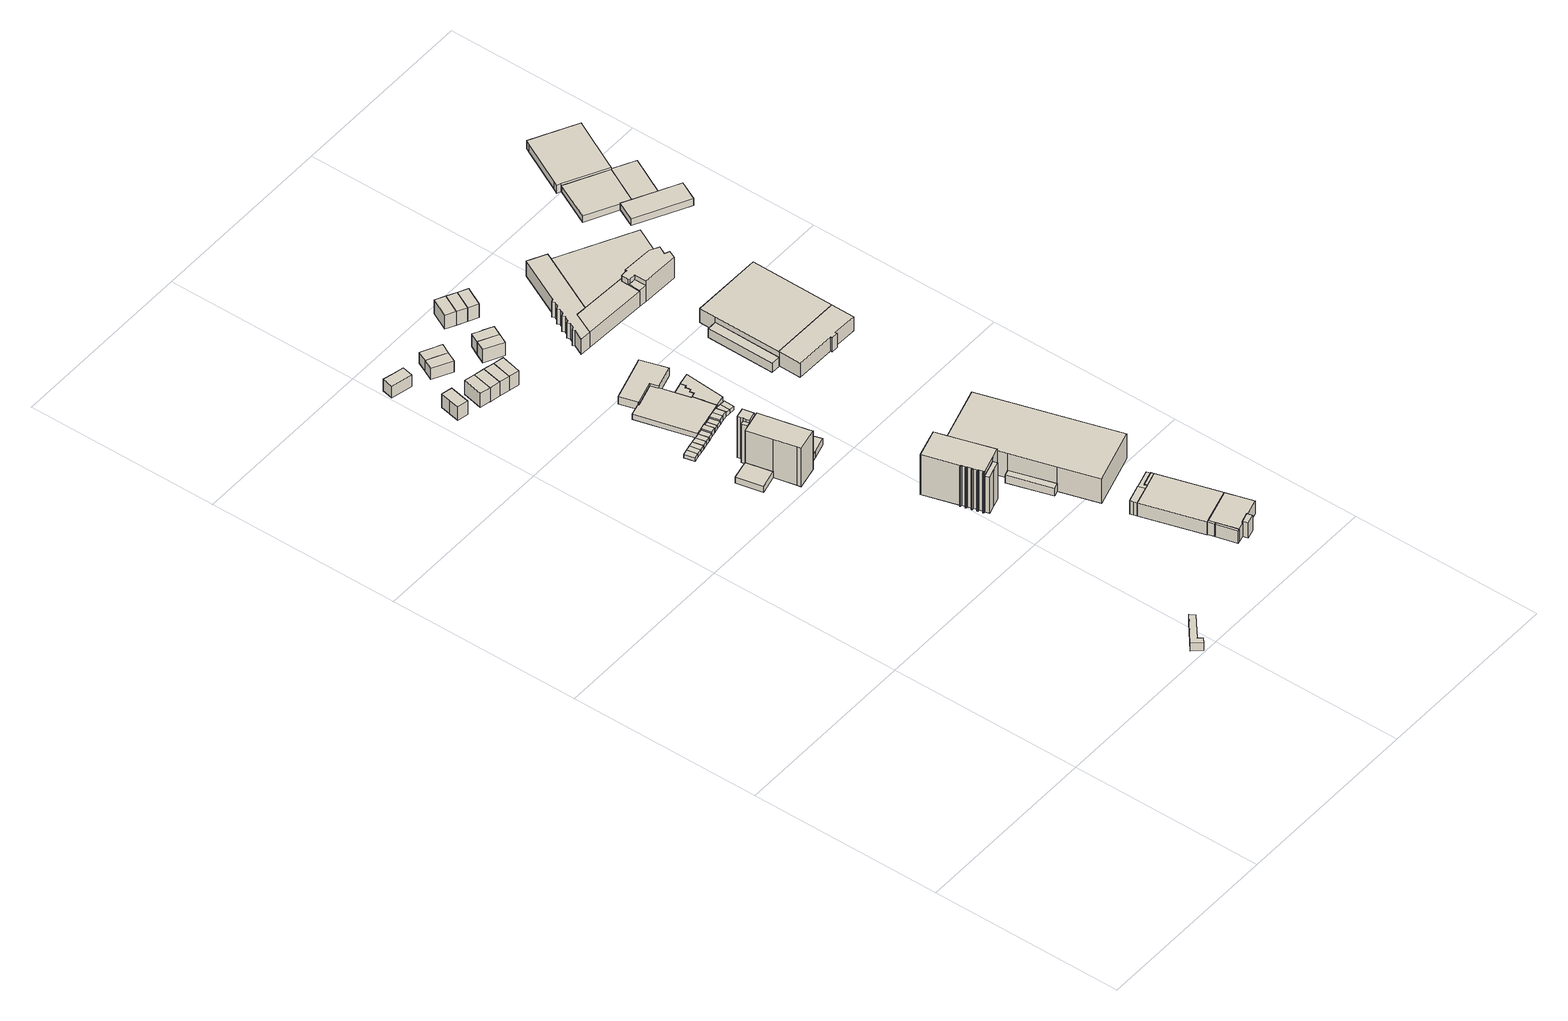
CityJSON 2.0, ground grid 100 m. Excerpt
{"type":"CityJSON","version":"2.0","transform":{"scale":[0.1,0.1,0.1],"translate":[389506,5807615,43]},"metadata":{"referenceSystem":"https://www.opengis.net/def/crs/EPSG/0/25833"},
"CityObjects":{
"building1":{"type":"Building","attributes":{"Gemeindeschluessel":"11000007","BezugspunktDach":"2200","function":"51009_1610","measuredHeight":4.6,"storeysAboveGround":0},"address":[{"country":"Germany","locality":"Berlin"}],"geometry":[{"type":"Solid","lod":"1","boundaries":[[[[0,1,2,3,4,5,6]],[[7,8,9,10,11,12,13]],[[7,13,6,5]],[[8,7,5,4]],[[9,8,4,3]],[[10,9,3,2]],[[11,10,2,1]],[[12,11,1,0]],[[13,12,0,6]]]]}]},
"building2":{"type":"Building","attributes":{"Gemeindeschluessel":"11000007","BezugspunktDach":"2200","function":"31001_1010","measuredHeight":9.67,"storeysAboveGround":2},"address":[{"country":"Germany","locality":"Berlin","thoroughfareNumber":"76C","thoroughfareName":"Buckower Chaussee"}],"geometry":[{"type":"Solid","lod":"1","boundaries":[[[[14,15,16,17,18,19]],[[20,21,22,23,24,25]],[[20,25,19,18]],[[21,20,18,17]],[[22,21,17,16]],[[23,22,16,15]],[[24,23,15,14]],[[25,24,14,19]]]]}]},
"building3":{"type":"Building","attributes":{"Gemeindeschluessel":"11000007","BezugspunktDach":"2200","function":"31001_1010","measuredHeight":9.89,"storeysAboveGround":1},"address":[{"country":"Germany","locality":"Berlin","thoroughfareNumber":"77A","thoroughfareName":"Buckower Chaussee"}],"geometry":[{"type":"Solid","lod":"1","boundaries":[[[[26,27,28,29,30]],[[31,32,33,34,35]],[[31,35,30,29]],[[32,31,29,28]],[[33,32,28,27]],[[34,33,27,26]],[[35,34,26,30]]]]}]},
"building4":{"type":"Building","attributes":{"Gemeindeschluessel":"11000007","BezugspunktDach":"2200","function":"31001_2463","measuredHeight":2.27,"storeysAboveGround":1},"address":[{"country":"Germany","locality":"Berlin","thoroughfareNumber":"3 (1)","thoroughfareName":"Motzener Straße"}],"geometry":[{"type":"Solid","lod":"1","boundaries":[[[[36,37,38,39]],[[40,41,42,43]],[[40,43,39,38]],[[41,40,38,37]],[[42,41,37,36]],[[43,42,36,39]]]]}]},
"building5":{"type":"Building","attributes":{"Gemeindeschluessel":"11000007","BezugspunktDach":"2200","function":"31001_1010","measuredHeight":9.37,"storeysAboveGround":2},"address":[{"country":"Germany","locality":"Berlin","thoroughfareNumber":"12E","thoroughfareName":"Zehrensdorfer Straße"}],"geometry":[{"type":"Solid","lod":"1","boundaries":[[[[44,45,46,47,48]],[[49,50,51,52,53]],[[49,53,48,47]],[[50,49,47,46]],[[51,50,46,45]],[[52,51,45,44]],[[53,52,44,48]]]]}]},
"building6":{"type":"Building","attributes":{"Gemeindeschluessel":"11000007","BezugspunktDach":"2200","function":"31001_2463","measuredHeight":2.27,"storeysAboveGround":1},"address":[{"country":"Germany","locality":"Berlin","thoroughfareNumber":"3 (2)","thoroughfareName":"Motzener Straße"}],"geometry":[{"type":"Solid","lod":"1","boundaries":[[[[37,54,55,38]],[[56,57,41,40]],[[56,40,38,55]],[[57,56,55,54]],[[41,57,54,37]],[[40,41,37,38]]]]}]},
"building7":{"type":"Building","attributes":{"Gemeindeschluessel":"11000007","BezugspunktDach":"2200","function":"31001_2463","measuredHeight":2.27,"storeysAboveGround":1},"address":[{"country":"Germany","locality":"Berlin","thoroughfareNumber":"3 (3)","thoroughfareName":"Motzener Straße"}],"geometry":[{"type":"Solid","lod":"1","boundaries":[[[[54,58,59,55]],[[60,61,57,56]],[[60,56,55,59]],[[61,60,59,58]],[[57,61,58,54]],[[56,57,54,55]]]]}]},
"building8":{"type":"Building","attributes":{"Gemeindeschluessel":"11000007","function":"31001_1120"},"address":[{"country":"Germany","locality":"Berlin","thoroughfareNumber":"3","thoroughfareName":"Motzener Straße"}],"children":["building8-1","building8-2","building8-3","building8-4","building8-5"]},
"building8-1":{"type":"BuildingPart","attributes":{"BezugspunktDach":"2200","measuredHeight":23.25,"storeysAboveGround":7},"parents":["building8"],"geometry":[{"type":"MultiSurface","lod":"1","boundaries":[[[62,63,64,65,66,67,68,69,70,71,72,73]],[[74,75,76,77,78,79,80,81,82,83,84,85]],[[74,85,73,72]],[[75,74,86,87]],[[76,75,71,70]],[[78,77,69,68]],[[79,78,68,67]],[[80,88,89,67,66]],[[81,80,66,65]],[[82,81,65,64]],[[83,82,64,63]],[[84,83,63,62]],[[90,91,92,93,62,73]],[[87,86,72,71,94]],[[76,70,69,77]],[[79,89,88,80,95]],[[85,84,93,92,91,90]]]}]},
"building8-2":{"type":"BuildingPart","attributes":{"BezugspunktDach":"2200","measuredHeight":3.8,"storeysAboveGround":7},"parents":["building8"],"geometry":[{"type":"Solid","lod":"1","boundaries":[[[[88,96,97,98,89]],[[99,100,101,80,79]],[[99,79,89,98]],[[100,99,98,97]],[[101,100,97,96]],[[80,101,96,88]],[[79,80,88,89]]]]}]},
"building8-3":{"type":"BuildingPart","attributes":{"BezugspunktDach":"2200","measuredHeight":26.12,"storeysAboveGround":7},"parents":["building8"],"geometry":[{"type":"MultiSurface","lod":"1","boundaries":[[[102,103,104,105,106,107,108,109,110]],[[111,112,113,77,76,114,115,116,117]],[[111,117,110,109]],[[112,111,109,108]],[[113,112,108,107]],[[77,113,107,106]],[[76,70,69,106,105]],[[118,119,105,104]],[[114,76,70,120,121]],[[122,118,121,123,122,115,114,104,103]],[[116,115,103,102]],[[117,116,102,110]],[[77,69,70,76]],[[121,120,70,119,118]],[[123,121,118,122]]]}]},
"building8-4":{"type":"BuildingPart","attributes":{"BezugspunktDach":"2200","measuredHeight":23.44,"storeysAboveGround":7},"parents":["building8"],"geometry":[{"type":"MultiSurface","lod":"1","boundaries":[[[124,125,122,126]],[[123,87,86,127]],[[123,127,126,122]],[[71,70,120,119,125]],[[86,72,71,125,124]],[[127,86,124,126]],[[87,120,70,71]],[[121,118,119,120]],[[123,122,118,121]],[[87,71,72,86]]]}]},
"building8-5":{"type":"BuildingPart","attributes":{"BezugspunktDach":"2200","measuredHeight":3.76,"storeysAboveGround":7},"parents":["building8"],"geometry":[{"type":"Solid","lod":"1","boundaries":[[[[128,92,91,129]],[[85,84,130,131]],[[85,131,129,91]],[[130,84,92,128]],[[131,130,128,129]],[[84,85,91,92]]]]}]},
"building9":{"type":"Building","attributes":{"Gemeindeschluessel":"11000007","BezugspunktDach":"2200","function":"31001_1010","measuredHeight":9.43,"storeysAboveGround":2},"address":[{"country":"Germany","locality":"Berlin","thoroughfareNumber":"12D","thoroughfareName":"Zehrensdorfer Straße"}],"geometry":[{"type":"Solid","lod":"1","boundaries":[[[[132,133,46,44]],[[134,135,136,137]],[[134,137,44,46]],[[135,134,46,133]],[[136,135,133,132]],[[137,136,132,44]]]]}]},
"building10":{"type":"Building","attributes":{"Gemeindeschluessel":"11000007","BezugspunktDach":"2200","function":"31001_2463","measuredHeight":2.26,"storeysAboveGround":1},"address":[{"country":"Germany","locality":"Berlin","thoroughfareNumber":"3 (4)","thoroughfareName":"Motzener Straße"}],"geometry":[{"type":"Solid","lod":"1","boundaries":[[[[58,138,139,140,59]],[[141,142,143,61,60]],[[141,60,59,140]],[[142,141,140,139]],[[143,142,139,138]],[[61,143,138,58]],[[60,61,58,59]]]]}]},
"building11":{"type":"Building","attributes":{"Gemeindeschluessel":"11000007","BezugspunktDach":"2200","function":"31001_1010","measuredHeight":9.44,"storeysAboveGround":1},"address":[{"country":"Germany","locality":"Berlin","thoroughfareNumber":"12F","thoroughfareName":"Zehrensdorfer Straße"}],"geometry":[{"type":"Solid","lod":"1","boundaries":[[[[144,145,146,147,148]],[[149,150,151,152,153]],[[149,153,148,147]],[[150,149,147,146]],[[151,150,146,145]],[[152,151,145,144]],[[153,152,144,148]]]]}]},
"building12":{"type":"Building","attributes":{"Gemeindeschluessel":"11000007","BezugspunktDach":"2200","function":"31001_1010","measuredHeight":9.43,"storeysAboveGround":2},"address":[{"country":"Germany","locality":"Berlin","thoroughfareNumber":"12C","thoroughfareName":"Zehrensdorfer Straße"}],"geometry":[{"type":"Solid","lod":"1","boundaries":[[[[154,155,133,132]],[[135,156,157,136]],[[135,136,132,133]],[[156,135,133,155]],[[157,156,155,154]],[[136,157,154,132]]]]}]},
"building13":{"type":"Building","attributes":{"Gemeindeschluessel":"11000007","BezugspunktDach":"2200","function":"31001_2463","measuredHeight":2.26,"storeysAboveGround":1},"address":[{"country":"Germany","locality":"Berlin","thoroughfareNumber":"3 (5)","thoroughfareName":"Motzener Straße"}],"geometry":[{"type":"Solid","lod":"1","boundaries":[[[[138,158,159,160,139]],[[161,162,163,143,142]],[[161,142,139,160]],[[162,161,160,159]],[[163,162,159,158]],[[143,163,158,138]],[[142,143,138,139]]]]}]},
"building14":{"type":"Building","attributes":{"Gemeindeschluessel":"11000007","BezugspunktDach":"2200","function":"31001_2463","measuredHeight":2.25,"storeysAboveGround":1},"address":[{"country":"Germany","locality":"Berlin","thoroughfareNumber":"3 (6)","thoroughfareName":"Motzener Straße"}],"geometry":[{"type":"Solid","lod":"1","boundaries":[[[[158,164,165,159]],[[166,167,163,162]],[[166,162,159,165]],[[167,166,165,164]],[[163,167,164,158]],[[162,163,158,159]]]]}]},
"building15":{"type":"Building","attributes":{"Gemeindeschluessel":"11000007","BezugspunktDach":"2200","function":"31001_1010","measuredHeight":9.43,"storeysAboveGround":1},"address":[{"country":"Germany","locality":"Berlin","thoroughfareNumber":"12G","thoroughfareName":"Zehrensdorfer Straße"}],"geometry":[{"type":"Solid","lod":"1","boundaries":[[[[146,145,168,169,170,147]],[[171,172,173,151,150,149]],[[171,149,147,170]],[[172,171,170,169]],[[173,172,169,168]],[[151,173,168,145]],[[150,151,145,146]],[[149,150,146,147]]]]}]},
"building16":{"type":"Building","attributes":{"Gemeindeschluessel":"11000007","BezugspunktDach":"2200","function":"31001_1010","measuredHeight":9.42,"storeysAboveGround":2},"address":[{"country":"Germany","locality":"Berlin","thoroughfareNumber":"12B","thoroughfareName":"Zehrensdorfer Straße"}],"geometry":[{"type":"Solid","lod":"1","boundaries":[[[[174,175,155,176,154]],[[177,156,178,179,157]],[[177,157,154,176]],[[156,177,176,155]],[[178,156,155,175]],[[179,178,175,174]],[[157,179,174,154]]]]}]},
"building17":{"type":"Building","attributes":{"Gemeindeschluessel":"11000007","BezugspunktDach":"2200","function":"31001_2463","measuredHeight":3.23,"storeysAboveGround":1},"address":[{"country":"Germany","locality":"Berlin","thoroughfareNumber":"3 (7)","thoroughfareName":"Motzener Straße"}],"geometry":[{"type":"Solid","lod":"1","boundaries":[[[[180,181,182,183]],[[184,185,167,166]],[[184,166,183,182]],[[185,184,182,181]],[[167,185,181,180]],[[166,167,180,183]]]]}]},
"building18":{"type":"Building","attributes":{"Gemeindeschluessel":"11000007","BezugspunktDach":"2200","function":"31001_2020","measuredHeight":22.41,"storeysAboveGround":1},"address":[{"country":"Germany","locality":"Berlin","thoroughfareNumber":"5 (1)","thoroughfareName":"Motzener Straße"}],"geometry":[{"type":"Solid","lod":"1","boundaries":[[[[186,187,188,189,190,191]],[[192,193,194,195,196,197]],[[192,197,191,190]],[[193,192,190,189]],[[194,193,189,188]],[[195,194,188,187]],[[196,195,187,186]],[[197,196,186,191]]]]}]},
"building19":{"type":"Building","attributes":{"Gemeindeschluessel":"11000007","BezugspunktDach":"2200","function":"31001_2463","measuredHeight":2.13,"storeysAboveGround":1},"address":[{"country":"Germany","locality":"Berlin","thoroughfareNumber":"3 (8)","thoroughfareName":"Motzener Straße"}],"geometry":[{"type":"Solid","lod":"1","boundaries":[[[[198,199,200,201]],[[202,203,185,184]],[[202,184,201,200]],[[203,202,200,199]],[[185,203,199,198]],[[184,185,198,201]]]]}]},
"building20":{"type":"Building","attributes":{"Gemeindeschluessel":"11000007","BezugspunktDach":"2200","function":"31001_2020","measuredHeight":24.23,"storeysAboveGround":7},"address":[{"country":"Germany","locality":"Berlin","thoroughfareNumber":"5","thoroughfareName":"Motzener Straße"}],"geometry":[{"type":"Solid","lod":"1","boundaries":[[[[204,205,206,207,208,209,210,211,212,213,214,215,216,217,218,219,220,221,222,223,224,225,226,227,228,229]],[[230,231,232,233,193,197,234,235,236,237,238,239,240,241,242,243,244,245,246,247,248,249,250,251,252,253]],[[230,253,229,228]],[[231,230,228,227]],[[232,231,227,226]],[[233,232,226,225]],[[193,233,225,224]],[[197,193,224,223]],[[234,197,223,222]],[[235,234,222,221]],[[236,235,221,220]],[[237,236,220,219]],[[238,237,219,218]],[[239,238,218,217]],[[240,239,217,216]],[[241,240,216,215]],[[242,241,215,214]],[[243,242,214,213]],[[244,243,213,212]],[[245,244,212,211]],[[246,245,211,210]],[[247,246,210,209]],[[248,247,209,208]],[[249,248,208,207]],[[250,249,207,206]],[[251,250,206,205]],[[252,251,205,204]],[[253,252,204,229]]]]}]},
"building21":{"type":"Building","attributes":{"Gemeindeschluessel":"11000007","BezugspunktDach":"2200","function":"31001_2463","measuredHeight":2.11,"storeysAboveGround":1},"address":[{"country":"Germany","locality":"Berlin","thoroughfareNumber":"3 (9)","thoroughfareName":"Motzener Straße"}],"geometry":[{"type":"Solid","lod":"1","boundaries":[[[[199,254,255,200]],[[256,257,203,202]],[[256,202,200,255]],[[257,256,255,254]],[[203,257,254,199]],[[202,203,199,200]]]]}]},
"building22":{"type":"Building","attributes":{"Gemeindeschluessel":"11000007","BezugspunktDach":"2200","function":"31001_2120","measuredHeight":3.31,"storeysAboveGround":1},"address":[{"country":"Germany","locality":"Berlin","thoroughfareNumber":"85 (2)","thoroughfareName":"Buckower Chaussee"}],"geometry":[{"type":"Solid","lod":"1","boundaries":[[[[258,259,183,182,260,261,262,263,264,265,266,267,268,269,270,271,272,273,274]],[[275,276,277,278,279,280,281,282,283,284,285,286,287,288,289,290,291,292,293]],[[275,293,274,273]],[[276,275,273,272]],[[277,276,272,271]],[[278,277,271,270]],[[279,278,270,269]],[[280,279,269,268]],[[281,280,268,267]],[[282,281,267,266]],[[283,282,266,265]],[[284,283,265,264]],[[285,284,264,263]],[[286,285,263,262]],[[287,286,262,261]],[[288,287,261,260]],[[289,288,260,182]],[[290,289,182,183]],[[291,290,183,259]],[[292,291,259,258]],[[293,292,258,274]]]]}]},
"building23":{"type":"Building","attributes":{"Gemeindeschluessel":"11000007","BezugspunktDach":"2200","function":"31001_2054","measuredHeight":3.74,"storeysAboveGround":1},"address":[{"country":"Germany","locality":"Berlin","thoroughfareNumber":"3 (14)","thoroughfareName":"Motzener Straße"}],"geometry":[{"type":"Solid","lod":"1","boundaries":[[[[96,294,295,97]],[[296,297,298,299]],[[296,299,97,295]],[[297,296,295,294]],[[298,297,294,96]],[[299,298,96,97]]]]}]},
"building24":{"type":"Building","attributes":{"Gemeindeschluessel":"11000007","BezugspunktDach":"2200","function":"31001_2463","measuredHeight":3.21,"storeysAboveGround":1},"address":[{"country":"Germany","locality":"Berlin","thoroughfareNumber":"3 (10)","thoroughfareName":"Motzener Straße"}],"geometry":[{"type":"Solid","lod":"1","boundaries":[[[[300,301,262,261]],[[302,303,257,256]],[[302,256,261,262]],[[303,302,262,301]],[[257,303,301,300]],[[256,257,300,261]]]]}]},
"building25":{"type":"Building","attributes":{"Gemeindeschluessel":"11000007","BezugspunktDach":"2200","function":"31001_2463","measuredHeight":3.2,"storeysAboveGround":1},"address":[{"country":"Germany","locality":"Berlin","thoroughfareNumber":"3 (11)","thoroughfareName":"Motzener Straße"}],"geometry":[{"type":"Solid","lod":"1","boundaries":[[[[301,304,263,262]],[[305,306,303,302]],[[305,302,262,263]],[[306,305,263,304]],[[303,306,304,301]],[[302,303,301,262]]]]}]},
"building26":{"type":"Building","attributes":{"Gemeindeschluessel":"11000007","BezugspunktDach":"2200","function":"31001_1010","measuredHeight":9.4,"storeysAboveGround":2},"address":[{"country":"Germany","locality":"Berlin","thoroughfareNumber":"12A","thoroughfareName":"Zehrensdorfer Straße"}],"geometry":[{"type":"Solid","lod":"1","boundaries":[[[[307,308,309,310,311]],[[312,313,314,315,316]],[[312,316,311,310]],[[313,312,310,309]],[[314,313,309,308]],[[315,314,308,307]],[[316,315,307,311]]]]}]},
"building27":{"type":"Building","attributes":{"Gemeindeschluessel":"11000007","BezugspunktDach":"2200","function":"31001_2463","measuredHeight":2.28,"storeysAboveGround":1},"address":[{"country":"Germany","locality":"Berlin","thoroughfareNumber":"3 (12)","thoroughfareName":"Motzener Straße"}],"geometry":[{"type":"Solid","lod":"1","boundaries":[[[[317,318,319,320]],[[321,322,323,324]],[[321,324,320,319]],[[322,321,319,318]],[[323,322,318,317]],[[324,323,317,320]]]]}]},
"building28":{"type":"Building","attributes":{"Gemeindeschluessel":"11000007","BezugspunktDach":"2200","function":"31001_1010","measuredHeight":9.1,"storeysAboveGround":2},"address":[{"country":"Germany","locality":"Berlin","thoroughfareNumber":"12","thoroughfareName":"Zehrensdorfer Straße"}],"geometry":[{"type":"Solid","lod":"1","boundaries":[[[[325,326,327,328,329,330,331,332]],[[333,334,335,336,314,337,313,312]],[[333,312,332,331]],[[334,333,331,330]],[[335,334,330,329]],[[336,335,329,328]],[[314,336,328,327]],[[337,314,327,326]],[[313,337,326,325]],[[312,313,325,332]]]]}]},
"building29":{"type":"Building","attributes":{"Gemeindeschluessel":"11000007","BezugspunktDach":"2200","function":"31001_2100","measuredHeight":4.76,"storeysAboveGround":1},"address":[{"country":"Germany","locality":"Berlin","thoroughfareNumber":"85","thoroughfareName":"Buckower Chaussee"}],"geometry":[{"type":"Solid","lod":"1","boundaries":[[[[338,339,340,341,342,343,344,345]],[[346,347,279,278,277,276,275,348]],[[346,348,345,344]],[[347,346,344,343]],[[279,347,343,342]],[[278,279,342,341]],[[277,278,341,340]],[[276,277,340,339]],[[275,276,339,338]],[[348,275,338,345]]]]}]},
"building30":{"type":"Building","attributes":{"Gemeindeschluessel":"11000007","BezugspunktDach":"2200","function":"31001_2054","measuredHeight":10.98,"storeysAboveGround":2},"address":[{"country":"Germany","locality":"Berlin","thoroughfareNumber":"5 (2)","thoroughfareName":"Motzener Straße"}],"geometry":[{"type":"Solid","lod":"1","boundaries":[[[[349,350,351,352]],[[353,354,355,356]],[[353,356,352,351]],[[354,353,351,350]],[[355,354,350,349]],[[356,355,349,352]]]]}]},
"building31":{"type":"Building","attributes":{"Gemeindeschluessel":"11000007","BezugspunktDach":"2200","function":"31001_2463","measuredHeight":2.27,"storeysAboveGround":1},"address":[{"country":"Germany","locality":"Berlin","thoroughfareNumber":"3 (13)","thoroughfareName":"Motzener Straße"}],"geometry":[{"type":"Solid","lod":"1","boundaries":[[[[357,358,318,317]],[[322,359,360,323]],[[322,323,317,318]],[[359,322,318,358]],[[360,359,358,357]],[[323,360,357,317]]]]}]},
"building32":{"type":"Building","attributes":{"Gemeindeschluessel":"11000007","BezugspunktDach":"2200","function":"51009_1610","measuredHeight":3.31,"storeysAboveGround":0},"address":[{"country":"Germany","locality":"Berlin"}],"geometry":[{"type":"Solid","lod":"1","boundaries":[[[[267,266,361,362,363,364,365,366,268]],[[367,368,369,370,371,372,282,281,280]],[[367,280,268,366]],[[368,367,366,365]],[[369,368,365,364]],[[370,369,364,363]],[[371,370,363,362]],[[372,371,362,361]],[[282,372,361,266]],[[281,282,266,267]],[[280,281,267,268]]]]}]},
"building33":{"type":"Building","attributes":{"Gemeindeschluessel":"11000007","BezugspunktDach":"2200","function":"51009_1610","measuredHeight":7.62,"storeysAboveGround":0},"address":[{"country":"Germany","locality":"Berlin"}],"geometry":[{"type":"Solid","lod":"1","boundaries":[[[[373,374,375,376]],[[377,378,379,380]],[[377,380,376,375]],[[378,377,375,374]],[[379,378,374,373]],[[380,379,373,376]]]]}]},
"building34":{"type":"Building","attributes":{"Gemeindeschluessel":"11000007","BezugspunktDach":"2200","function":"51009_1610","measuredHeight":4.74,"storeysAboveGround":0},"address":[{"country":"Germany","locality":"Berlin"}],"geometry":[{"type":"Solid","lod":"1","boundaries":[[[[381,382,383,384]],[[385,386,387,388]],[[385,388,384,383]],[[386,385,383,382]],[[387,386,382,381]],[[388,387,381,384]]]]}]},
"building35":{"type":"Building","attributes":{"Gemeindeschluessel":"11000007","BezugspunktDach":"2200","function":"31001_2100","measuredHeight":3.57,"storeysAboveGround":1},"address":[{"country":"Germany","locality":"Berlin","thoroughfareNumber":"85 (1)","thoroughfareName":"Buckower Chaussee"}],"geometry":[{"type":"Solid","lod":"1","boundaries":[[[[389,390,391,392,393,394,395,396,397,398]],[[372,371,370,369,368,367,399,400,283,282]],[[372,282,398,397]],[[371,372,397,396]],[[370,371,396,395]],[[369,370,395,394]],[[368,369,394,393]],[[367,368,393,392]],[[399,367,392,391]],[[400,399,391,390]],[[283,400,390,389]],[[282,283,389,398]]]]}]},
"building36":{"type":"Building","attributes":{"Gemeindeschluessel":"11000007","BezugspunktDach":"2200","function":"31001_1010","measuredHeight":9.75,"storeysAboveGround":2},"address":[{"country":"Germany","locality":"Berlin","thoroughfareNumber":"10J","thoroughfareName":"Zehrensdorfer Straße"}],"geometry":[{"type":"Solid","lod":"1","boundaries":[[[[401,402,403,404]],[[405,406,407,408]],[[405,408,404,403]],[[406,405,403,402]],[[407,406,402,401]],[[408,407,401,404]]]]}]},
"building37":{"type":"Building","attributes":{"Gemeindeschluessel":"11000007","function":"31001_2100"},"address":[{"country":"Germany","locality":"Berlin","thoroughfareNumber":"7","thoroughfareName":"Motzener Straße"},{"country":"Germany","locality":"Berlin","thoroughfareNumber":"1","thoroughfareName":"Nunsdorfer Ring"}],"children":["building37-1","building37-2","building37-3","building37-4","building37-5","building37-6","building37-7"]},
"building37-1":{"type":"BuildingPart","attributes":{"BezugspunktDach":"2200","measuredHeight":7.89,"storeysAboveGround":2},"parents":["building37"],"geometry":[{"type":"MultiSurface","lod":"1","boundaries":[[[409,410,411,412,413,414,415]],[[416,417,418,419,420,421,422]],[[417,416,414,413]],[[423,424,412,411]],[[419,418,425,426]],[[420,375,427,411,410]],[[421,420,410,409]],[[422,421,409,415]],[[416,422,415,414]],[[418,417,413,412,428]],[[426,425,424,423]],[[419,427,375,420]]]}]},
"building37-2":{"type":"BuildingPart","attributes":{"BezugspunktDach":"2200","measuredHeight":9.07,"storeysAboveGround":2},"parents":["building37"],"geometry":[{"type":"MultiSurface","lod":"1","boundaries":[[[429,430,431,432,433]],[[434,435,436,437,438]],[[439,440,441,433,432]],[[435,434,432,431]],[[436,435,431,430]],[[437,436,430,429]],[[438,437,429,433]],[[434,438,442,441,440,439]]]}]},
"building37-3":{"type":"BuildingPart","attributes":{"BezugspunktDach":"2200","measuredHeight":7.71,"storeysAboveGround":2},"parents":["building37"],"geometry":[{"type":"Solid","lod":"1","boundaries":[[[[443,444,445,446]],[[447,448,449,450]],[[447,450,446,445]],[[449,448,444,443]],[[450,449,443,446]],[[448,447,445,444]]]]}]},
"building37-4":{"type":"BuildingPart","attributes":{"BezugspunktDach":"2200","measuredHeight":7.76,"storeysAboveGround":2},"parents":["building37"],"geometry":[{"type":"MultiSurface","lod":"1","boundaries":[[[374,451,452,441,440,453,454,455,427,375]],[[419,456,457,458,434,438,437,448,447,420]],[[459,423,426,460,456,419,427,455]],[[457,456,455,454]],[[458,457,454,453]],[[434,458,453,440]],[[437,438,441,452]],[[448,437,452,451]],[[445,444,451,374]],[[420,447,374,375]],[[419,461,420,462,375,427,463]],[[460,426,423,459]],[[434,440,441,438]],[[447,448,444,445]]]}]},
"building37-5":{"type":"BuildingPart","attributes":{"BezugspunktDach":"2200","measuredHeight":8.15,"storeysAboveGround":2},"parents":["building37"],"geometry":[{"type":"MultiSurface","lod":"1","boundaries":[[[464,465,466,467,468,469]],[[470,471,416,422,472,473]],[[470,473,469,468]],[[471,470,468,467]],[[416,471,467,466]],[[415,414,416,466,465]],[[472,422,465,464]],[[473,472,464,469]],[[422,474,416,414,415]]]}]},
"building37-6":{"type":"BuildingPart","attributes":{"BezugspunktDach":"2200","measuredHeight":3.5,"storeysAboveGround":2},"parents":["building37"],"geometry":[{"type":"MultiSurface","lod":"1","boundaries":[[[459,475,476,477,478,479]],[[480,481,482,483,460,484]],[[480,484,479,478]],[[481,480,478,477]],[[482,481,477,476]],[[483,482,476,475]],[[460,483,475,459]],[[426,423,424,425]],[[425,424,479,484]],[[460,459,423,426]]]}]},
"building37-7":{"type":"BuildingPart","attributes":{"BezugspunktDach":"2200","measuredHeight":7.89,"storeysAboveGround":2},"parents":["building37"],"geometry":[{"type":"MultiSurface","lod":"1","boundaries":[[[413,412,485,486]],[[487,418,417,488]],[[487,488,486,485]],[[418,487,485,412]],[[488,417,413,486]],[[417,418,412,413,489]]]}]},
"building38":{"type":"Building","attributes":{"Gemeindeschluessel":"11000007","BezugspunktDach":"2200","function":"31001_1010","measuredHeight":9.73,"storeysAboveGround":2},"address":[{"country":"Germany","locality":"Berlin","thoroughfareNumber":"10H","thoroughfareName":"Zehrensdorfer Straße"}],"geometry":[{"type":"Solid","lod":"1","boundaries":[[[[490,491,402,492,401]],[[493,406,494,495,407]],[[493,407,401,492]],[[406,493,492,402]],[[494,406,402,491]],[[495,494,491,490]],[[407,495,490,401]]]]}]},
"building39":{"type":"Building","attributes":{"Gemeindeschluessel":"11000007","BezugspunktDach":"2200","function":"51009_1610","measuredHeight":7.55,"storeysAboveGround":0},"address":[{"country":"Germany","locality":"Berlin"}],"geometry":[{"type":"Solid","lod":"1","boundaries":[[[[496,497,498,499,500,501]],[[502,484,503,504,505,506]],[[502,506,501,500]],[[484,502,500,499]],[[503,484,499,498]],[[504,503,498,497]],[[505,504,497,496]],[[506,505,496,501]]]]}]},
"building40":{"type":"Building","attributes":{"Gemeindeschluessel":"11000007","BezugspunktDach":"2200","function":"31001_1010","measuredHeight":9.72,"storeysAboveGround":2},"address":[{"country":"Germany","locality":"Berlin","thoroughfareNumber":"10G","thoroughfareName":"Zehrensdorfer Straße"}],"geometry":[{"type":"Solid","lod":"1","boundaries":[[[[507,508,491,509,490]],[[510,511,512,513,514]],[[510,514,490,509]],[[511,510,509,491]],[[512,511,491,508]],[[513,512,508,507]],[[514,513,507,490]]]]}]},
"building41":{"type":"Building","attributes":{"Gemeindeschluessel":"11000007","BezugspunktDach":"2200","function":"31001_2054","measuredHeight":14.85,"storeysAboveGround":2},"address":[{"country":"Germany","locality":"Berlin","thoroughfareNumber":"5 (3)","thoroughfareName":"Motzener Straße"}],"geometry":[{"type":"Solid","lod":"1","boundaries":[[[[515,516,517,518,519,520,521,522]],[[523,524,525,386,385,526,527,528]],[[523,528,522,521]],[[524,523,521,520]],[[525,524,520,519]],[[386,525,519,518]],[[385,386,518,517]],[[526,385,517,516]],[[527,526,516,515]],[[528,527,515,522]]]]}]},
"building42":{"type":"Building","attributes":{"Gemeindeschluessel":"11000007","BezugspunktDach":"2200","function":"51009_1610","measuredHeight":5.28,"storeysAboveGround":0},"address":[{"country":"Germany","locality":"Berlin"}],"geometry":[{"type":"Solid","lod":"1","boundaries":[[[[529,530,531,532]],[[533,534,535,536]],[[533,536,532,531]],[[534,533,531,530]],[[535,534,530,529]],[[536,535,529,532]]]]}]},
"building43":{"type":"Building","attributes":{"Gemeindeschluessel":"11000007","function":"31001_2310"},"address":[{"country":"Germany","locality":"Berlin","thoroughfareNumber":"11","thoroughfareName":"Zehrensdorfer Straße"}],"children":["building43-1","building43-2","building43-3","building43-4","building43-5"]},
"building43-1":{"type":"BuildingPart","attributes":{"BezugspunktDach":"2200","measuredHeight":12.45,"storeysAboveGround":3},"parents":["building43"],"geometry":[{"type":"MultiSurface","lod":"1","boundaries":[[[537,538,539,540,541,542,543,544,545,546,547,548]],[[549,550,551,552,553,554,555,556,557,558,559,560]],[[549,561,562,563,548,547]],[[564,561,547,546]],[[565,566,564,546,545]],[[552,551,545,544],[551,552,567,568]],[[553,552,553,569,567,544,543]],[[554,553,543,542]],[[555,554,542,541]],[[556,555,541,540]],[[557,556,540,539]],[[570,571,572,539,538]],[[559,573,570,538,537]],[[560,562,574,575,537,548]],[[560,563,562,561,549]],[[550,549,576,561,564]],[[551,550,564,566,565]],[[567,552,551,568]],[[567,569,553,552]],[[558,577,571,570]],[[577,557,572,571]],[[558,570,573,559]],[[559,575,574,562,560]]]}]},
"building43-2":{"type":"BuildingPart","attributes":{"BezugspunktDach":"2200","measuredHeight":5.7,"storeysAboveGround":3},"parents":["building43"],"geometry":[{"type":"MultiSurface","lod":"1","boundaries":[[[568,567,569,578,579,580]],[[581,582,553,552,551,583]],[[582,581,579,578]],[[553,582,578,569]],[[581,583,580,579]],[[553,569,567,552]],[[584,551,552,567,568]],[[551,568,580,583]]]}]},
"building43-3":{"type":"BuildingPart","attributes":{"BezugspunktDach":"2200","measuredHeight":9.15,"storeysAboveGround":3},"parents":["building43"],"geometry":[{"type":"MultiSurface","lod":"1","boundaries":[[[585,586,587,588,589,590,591,592,593,594,595,596,597,598,599,600,601,602,603,604,605]],[[606,607,608,609,610,611,612,613,614,615,616,617,618,619,620,621,622,623,624,625,626]],[[606,626,605,604]],[[607,606,604,603]],[[608,607,603,602]],[[609,608,602,601]],[[610,609,601,600]],[[611,610,600,599]],[[612,611,599,598]],[[613,612,598,597]],[[614,613,597,596]],[[615,614,596,595]],[[616,615,595,594]],[[617,616,594,593]],[[618,617,593,592]],[[619,618,592,591]],[[620,619,591,590]],[[621,620,590,589]],[[622,621,589,588]],[[580,579,627,588,587]],[[623,622,581,583,628]],[[624,623,583,629,586,587,586]],[[625,624,629,630,585,586,629,586,585]],[[626,625,585,605]],[[628,583,581,627,579,580]],[[587,586,629,583]],[[586,585,630,629]]]}]},
"building43-4":{"type":"BuildingPart","attributes":{"BezugspunktDach":"2200","measuredHeight":9.07,"storeysAboveGround":3},"parents":["building43"],"geometry":[{"type":"MultiSurface","lod":"1","boundaries":[[[631,632,574,562,561,564,566,587,586,585]],[[629,583,551,550,549,560,559,633,634,630]],[[568,580,635,587,566]],[[551,583,551,636]],[[551,566,551,550]],[[549,550,549,561]],[[549,561,549,560]],[[559,560,562,560,559,574]],[[630,634,631,585]],[[630,585,586,629]],[[583,629,586,587]],[[636,551,583,635,580,568]],[[637,550,551,566,564]],[[564,561,549,550]],[[560,549,561,562]],[[633,559,574,632]],[[638,639,631,634]],[[633,632,639,638]]]}]},
"building43-5":{"type":"BuildingPart","attributes":{"BezugspunktDach":"2200","measuredHeight":10.49,"storeysAboveGround":3},"parents":["building43"],"geometry":[{"type":"MultiSurface","lod":"1","boundaries":[[[572,571,570,573,640,641,642]],[[638,633,559,558,577,557,634]],[[639,631,634,642,641]],[[632,639,638,641,640]],[[558,559,558,570]],[[557,577,571,577,557,572]],[[634,557,572,642]],[[638,634,631,639]],[[633,638,639,632]],[[559,633,640,573]],[[573,570,558,559]],[[577,558,643,570,571]]]}]},
"building44":{"type":"Building","attributes":{"Gemeindeschluessel":"11000007","function":"31001_2143"},"address":[{"country":"Germany","locality":"Berlin","thoroughfareNumber":"29","thoroughfareName":"Nahmitzer Damm"}],"children":["building44-1","building44-2"]},
"building44-1":{"type":"BuildingPart","attributes":{"BezugspunktDach":"2200","measuredHeight":8.43,"storeysAboveGround":2},"parents":["building44"],"geometry":[{"type":"Solid","lod":"1","boundaries":[[[[644,645,646,647,648,649,650,651]],[[652,653,654,655,656,657,658,659]],[[652,659,651,650]],[[654,653,649,648]],[[655,654,648,647]],[[656,655,647,646]],[[657,656,646,645]],[[658,657,645,644]],[[659,658,644,651]],[[653,652,650,649]]]]}]},
"building44-2":{"type":"BuildingPart","attributes":{"BezugspunktDach":"2200","measuredHeight":8.5,"storeysAboveGround":2},"parents":["building44"],"geometry":[{"type":"MultiSurface","lod":"1","boundaries":[[[650,649,660,661,662,663]],[[664,665,666,653,652,667]],[[664,667,663,662]],[[665,664,662,661]],[[666,665,661,660]],[[653,666,660,649]],[[652,653,649,653,652,650]],[[667,652,650,663]]]}]},
"building45":{"type":"Building","attributes":{"Gemeindeschluessel":"11000007","BezugspunktDach":"2200","function":"31001_2111","measuredHeight":4.06,"storeysAboveGround":1},"address":[{"country":"Germany","locality":"Berlin","thoroughfareNumber":"9 (2)","thoroughfareName":"Zehrensdorfer Straße"}],"geometry":[{"type":"Solid","lod":"1","boundaries":[[[[668,669,670,671,672]],[[673,674,675,676,677]],[[673,677,672,671]],[[674,673,671,670]],[[675,674,670,669]],[[676,675,669,668]],[[677,676,668,672]]]]}]},
"building46":{"type":"Building","attributes":{"Gemeindeschluessel":"11000007","function":"31001_2111"},"address":[{"country":"Germany","locality":"Berlin","thoroughfareNumber":"9 (1)","thoroughfareName":"Zehrensdorfer Straße"}],"children":["building46-1","building46-2","building46-3"]},
"building46-1":{"type":"BuildingPart","attributes":{"BezugspunktDach":"2200","measuredHeight":6.12,"storeysAboveGround":1},"parents":["building46"],"geometry":[{"type":"Solid","lod":"1","boundaries":[[[[678,679,680,681,682,683,684,685,686,687]],[[688,689,690,691,692,693,694,695,696,697]],[[688,697,687,686]],[[689,688,686,685]],[[690,689,685,684]],[[691,690,684,683]],[[692,691,683,682]],[[693,692,682,681]],[[694,693,681,680]],[[695,694,680,679]],[[696,698,699,695,679,678]],[[697,696,678,687]],[[695,699,698,696]]]]}]},
"building46-2":{"type":"BuildingPart","attributes":{"BezugspunktDach":"2200","measuredHeight":3.78,"storeysAboveGround":1},"parents":["building46"],"geometry":[{"type":"MultiSurface","lod":"1","boundaries":[[[700,701,699,698,702]],[[696,695,703,704,705]],[[696,705,702,698]],[[703,701,699,695,699,701]],[[704,703,701,700]],[[705,704,700,702]],[[695,696,698,699]]]}]},
"building46-3":{"type":"BuildingPart","attributes":{"BezugspunktDach":"2200","measuredHeight":3.75,"storeysAboveGround":1},"parents":["building46"],"geometry":[{"type":"MultiSurface","lod":"1","boundaries":[[[706,707,708,701]],[[694,709,710,703]],[[694,703,695,694,708]],[[709,694,708,707]],[[710,709,707,706]],[[703,710,706,701]],[[708,694,695,699]],[[701,699,695,703]]]}]}
},
"vertices":[
[915,1,60],[939,22,60],[922,41,60],[922,42,60],[1034,137,60],[1015,162,60],[878,46,60],[1015,162,14],[1034,137,14],[922,42,14],[922,41,14],[939,22,14],[915,1,14],[878,46,14],
[124,3458,92],[135,3511,92],[146,3563,92],[91,3575,92],[80,3522,92],[69,3470,92],[80,3522,10],[91,3575,10],[146,3563,10],[135,3511,10],[124,3458,10],[69,3470,10],
[116,3761,79],[129,3817,79],[74,3829,79],[19,3842,79],[6,3786,79],[19,3842,8],[74,3829,8],[129,3817,8],[116,3761,8],[6,3786,8],
[501,2492,30],[529,2498,30],[517,2552,30],[489,2545,30],[517,2552,8],[529,2498,8],[501,2492,8],[489,2545,8],
[250,3431,93],[261,3484,93],[272,3536,93],[218,3548,93],[195,3443,93],[218,3548,9],[272,3536,9],[261,3484,9],[250,3431,9],[195,3443,9],
[556,2504,30],[545,2558,30],[545,2558,8],[556,2504,8],
[584,2510,30],[572,2564,30],[572,2564,8],[584,2510,8],
[630,2159,240],[655,2048,240],[658,2028,240],[777,2054,240],[773,2072,240],[737,2232,240],[718,2319,240],[695,2314,240],[646,2303,240],[646,2302,240],[626,2298,240],[600,2292,240],[626,2298,8],[646,2302,8],[646,2303,8],[695,2314,8],[718,2319,8],[737,2232,8],[773,2072,8],[777,2054,8],[658,2028,8],[655,2048,8],[630,2159,8],[600,2292,8],[626,2298,9],[646,2302,9],[773,2072,46],[737,2232,46],[600,2292,25],[600,2292,45],[630,2159,45],[630,2159,14],[646,2302,87],[769,2088,8],
[840,2089,46],[798,2234,46],[795,2246,46],[795,2246,8],[798,2234,8],[840,2089,8],
[637,2346,259],[640,2333,259],[643,2318,259],[646,2303,259],[695,2314,259],[692,2329,259],[686,2357,259],[683,2372,259],[633,2361,259],[683,2372,8],[686,2357,8],[692,2329,8],[643,2318,8],[640,2333,8],[637,2346,8],[633,2361,8],[643,2318,243],[646,2303,243],[646,2303,9],[643,2318,9],[640,2333,243],[640,2333,9],
[626,2298,243],[646,2302,243],[619,2329,243],[619,2329,9],
[530,2136,45],[501,2270,45],[530,2136,8],[501,2270,8],
[304,3420,93],[326,3525,93],[272,3536,8],[326,3525,8],[304,3420,8],[250,3431,8],
[612,2516,30],[601,2568,30],[596,2567,30],[596,2567,8],[601,2568,8],[612,2516,8],
[302,3671,75],[328,3722,75],[277,3748,75],[227,3773,75],[201,3722,75],[227,3773,8],[277,3748,8],[328,3722,8],[302,3671,8],[201,3722,8],
[358,3408,93],[380,3513,93],[380,3513,8],[358,3408,8],
[639,2522,30],[628,2574,30],[622,2572,30],[622,2572,8],[628,2574,8],[639,2522,8],
[667,2528,30],[656,2579,30],[656,2579,8],[667,2528,8],
[354,3774,75],[303,3799,75],[253,3824,75],[253,3824,8],[303,3799,8],[354,3774,8],
[412,3397,93],[435,3502,93],[369,3461,93],[369,3461,8],[435,3502,8],[412,3397,8],
[667,2528,40],[694,2534,40],[683,2585,40],[656,2579,40],[683,2585,8],[694,2534,8],
[1033,1275,224],[1080,1289,224],[1127,1303,224],[1121,1326,224],[1073,1312,224],[1026,1298,224],[1073,1312,6],[1121,1326,6],[1127,1303,6],[1080,1289,6],[1033,1275,6],[1026,1298,6],
[694,2534,29],[722,2540,29],[711,2591,29],[683,2585,29],[711,2591,8],[722,2540,8],
[994,1408,248],[987,1406,248],[989,1400,248],[997,1403,248],[1003,1382,248],[995,1380,248],[997,1375,248],[1004,1377,248],[1010,1355,248],[1002,1353,248],[1004,1348,248],[1012,1350,248],[1018,1331,248],[1009,1328,248],[1011,1322,248],[1020,1325,248],[1026,1302,248],[1017,1300,248],[1018,1295,248],[1026,1298,248],[1121,1326,248],[1174,1342,248],[1128,1498,248],[1101,1587,248],[1089,1631,248],[941,1587,248],[1089,1631,6],[1101,1587,6],[1128,1498,6],[1174,1342,6],[1018,1295,6],[1017,1300,6],[1026,1302,6],[1020,1325,6],[1011,1322,6],[1009,1328,6],[1018,1331,6],[1012,1350,6],[1004,1348,6],[1002,1353,6],[1010,1355,6],[1004,1377,6],[997,1375,6],[995,1380,6],[1003,1382,6],[997,1403,6],[989,1400,6],[987,1406,6],[994,1408,6],[941,1587,6],
[750,2546,29],[738,2597,29],[738,2597,8],[750,2546,8],
[622,2572,40],[628,2574,40],[711,2591,40],[738,2597,40],[766,2602,40],[794,2608,40],[807,2611,40],[813,2612,40],[789,2732,40],[784,2730,40],[764,2807,40],[746,2880,40],[743,2879,40],[731,2920,40],[609,2884,40],[608,2889,40],[544,2873,40],[608,2889,7],[609,2884,7],[731,2920,7],[743,2879,7],[746,2880,7],[764,2807,7],[784,2730,7],[789,2732,7],[813,2612,7],[807,2611,7],[794,2608,7],[766,2602,7],[738,2597,7],[711,2591,7],[683,2585,7],[656,2579,7],[628,2574,7],[622,2572,7],[544,2873,7],
[925,2115,46],[883,2259,46],[883,2259,9],[925,2115,9],[840,2089,9],[798,2234,9],
[750,2546,40],[777,2552,40],[766,2602,8],[777,2552,8],
[805,2558,40],[794,2608,8],[805,2558,8],
[521,3558,88],[546,3608,88],[498,3632,88],[450,3657,88],[425,3607,88],[450,3657,8],[498,3632,8],[546,3608,8],[521,3558,8],[425,3607,8],
[832,2556,31],[835,2611,31],[807,2611,31],[805,2558,31],[807,2611,9],[835,2611,9],[832,2556,9],[805,2558,9],
[498,3632,86],[506,3629,86],[546,3608,86],[572,3658,86],[524,3683,86],[516,3686,86],[476,3707,86],[450,3657,86],[476,3707,8],[516,3686,8],[524,3683,8],[572,3658,8],[506,3629,8],
[608,2889,55],[609,2884,55],[731,2920,55],[743,2879,55],[746,2880,55],[859,2913,55],[819,3049,55],[582,2979,55],[819,3049,7],[859,2913,7],[582,2979,7],
[1128,1498,117],[1206,1521,117],[1179,1611,117],[1101,1587,117],[1179,1611,7],[1206,1521,7],[1128,1498,7],[1101,1587,7],
[860,2555,31],[863,2610,31],[863,2610,9],[860,2555,9],
[811,2737,40],[807,2759,40],[821,2763,40],[816,2791,40],[829,2794,40],[822,2822,40],[822,2822,7],[829,2794,7],[816,2791,7],[821,2763,7],[807,2759,7],[811,2737,7],
[1515,403,89],[1524,405,89],[1515,439,89],[1503,436,89],[1515,439,13],[1524,405,13],[1515,403,13],[1503,436,13],
[1293,1116,53],[1323,1125,53],[1257,1348,53],[1226,1339,53],[1257,1348,6],[1323,1125,6],[1293,1116,6],[1226,1339,6],
[813,2612,43],[868,2624,43],[884,2835,43],[822,2822,43],[829,2794,43],[816,2791,43],[821,2763,43],[807,2759,43],[811,2737,43],[789,2732,43],[884,2835,7],[868,2624,7],
[542,3845,89],[591,3941,89],[541,3966,89],[492,3870,89],[541,3966,6],[591,3941,6],[542,3845,6],[492,3870,6],
[1503,436,90],[1515,439,90],[1695,491,90],[1602,807,90],[1527,785,90],[1504,778,90],[1410,751,90],[1504,778,11],[1527,785,11],[1602,807,11],[1695,491,11],[1515,439,11],[1503,436,11],[1410,751,11],[1695,491,47],[1602,807,47],[1602,807,12],[1695,491,12],[1695,491,89],[1602,807,40],
[1590,308,102],[1597,282,102],[1648,296,102],[1640,324,102],[1590,309,102],[1640,324,11],[1648,296,11],[1597,282,11],[1590,308,11],[1590,309,11],[1640,324,36],[1640,324,89],[1590,309,89],[1590,309,45],
[1543,295,88],[1554,298,88],[1524,405,88],[1515,403,88],[1524,405,11],[1554,298,11],[1543,295,11],[1515,403,11],
[1554,298,89],[1590,308,89],[1736,352,89],[1715,426,89],[1710,442,89],[1710,442,11],[1715,426,11],[1736,352,11],[1710,442,47],[1710,442,12],[1686,489,11],[1515,439,45],[1695,491,68],
[1405,768,91],[1410,751,91],[1504,778,91],[1499,796,91],[1493,814,91],[1400,786,91],[1493,814,11],[1499,796,11],[1405,768,11],[1400,786,11],[1457,764,11],
[1738,450,47],[1694,595,47],[1646,760,47],[1625,830,47],[1598,821,47],[1625,830,12],[1646,760,12],[1694,595,12],[1738,450,12],[1598,821,12],
[1598,821,90],[1523,799,90],[1598,821,11],[1523,799,11],[1527,785,31],
[591,3820,89],[640,3916,89],[567,3893,89],[567,3893,6],[640,3916,6],[591,3820,6],
[1504,778,88],[1527,785,88],[1523,799,88],[1598,821,88],[1591,842,88],[1493,814,88],[1591,842,12],[1523,799,12],[1527,785,12],[1504,778,12],[1493,814,12],
[641,3795,89],[690,3891,89],[616,3868,89],[616,3868,7],[640,3916,7],[690,3891,7],[641,3795,7],[591,3820,7],
[1179,1611,155],[1206,1521,155],[1257,1348,155],[1323,1125,155],[1382,926,155],[1673,1012,155],[1467,1710,155],[1175,1624,155],[1467,1710,6],[1673,1012,6],[1382,926,6],[1206,1521,6],[1179,1611,6],[1175,1624,6],
[1199,2568,62],[1204,2924,62],[1154,2924,62],[1150,2569,62],[1154,2924,9],[1204,2924,9],[1199,2568,9],[1150,2569,9],
[1139,3345,128],[1171,3345,128],[1172,3282,128],[1363,3274,128],[1381,3312,128],[1356,3324,128],[1377,3365,128],[1332,3390,128],[1171,3397,128],[1171,3388,128],[1134,3388,128],[1132,3353,128],[1134,3388,3],[1171,3388,3],[1171,3397,3],[1332,3390,3],[1377,3365,3],[1356,3324,3],[1381,3312,3],[1363,3274,3],[1172,3282,3],[1171,3345,3],[1139,3345,3],[1132,3353,3],[1134,3388,94],[1132,3353,94],[1132,3353,39],[1171,3388,94],[1171,3397,43],[1171,3397,94],[1332,3390,60],[1171,3397,60],[1377,3365,60],[1171,3345,101],[1171,3314,101],[1172,3282,101],[1139,3345,101],[1139,3345,94],[1139,3345,64],[1134,3388,57],[1171,3314,3],
[1466,3542,60],[1069,3747,60],[901,3410,60],[1069,3747,3],[1466,3542,3],[901,3410,3],[1171,3397,47],
[792,3299,94],[847,3413,94],[901,3410,94],[1069,3747,94],[978,3794,94],[860,3556,94],[843,3548,94],[849,3534,94],[838,3513,94],[820,3505,94],[827,3490,94],[816,3467,94],[798,3459,94],[805,3445,94],[793,3421,94],[778,3416,94],[783,3401,94],[771,3376,94],[756,3369,94],[761,3357,94],[734,3302,94],[761,3357,2],[756,3369,2],[771,3376,2],[783,3401,2],[778,3416,2],[793,3421,2],[805,3445,2],[798,3459,2],[816,3467,2],[827,3490,2],[820,3505,2],[838,3513,2],[849,3534,2],[843,3548,2],[860,3556,2],[978,3794,2],[1069,3747,2],[901,3410,2],[847,3413,2],[792,3299,2],[734,3302,2],[1069,3747,35],[901,3410,9],[847,3413,3],[792,3299,3],
[1129,3284,94],[1132,3345,94],[1132,3345,3],[1129,3284,3],[901,3410,16],[1171,3397,52],[1171,3388,26],[1130,3315,3],[1130,3315,94],
[1132,3345,101],[1130,3315,101],[1129,3284,101],[1171,3345,27],
[1413,2449,95],[1413,2439,95],[1447,2438,95],[1447,2449,95],[1575,2447,95],[1576,2568,95],[1200,2572,95],[1199,2452,95],[1200,2572,10],[1576,2568,10],[1575,2447,10],[1447,2449,10],[1447,2438,10],[1413,2439,10],[1413,2449,10],[1199,2452,10],
[1581,3006,95],[1205,3010,95],[1204,2924,95],[1199,2568,95],[1204,2924,10],[1205,3010,10],[1581,3006,10],[1199,2568,10],
[1779,3490,42],[1829,3588,42],[1723,3642,42],[1561,3725,42],[1511,3627,42],[1561,3725,1],[1723,3642,1],[1829,3588,1],[1779,3490,1],[1511,3627,1],
[1495,4000,49],[1708,3891,49],[1710,3893,49],[1720,3915,49],[1838,4142,49],[1850,4166,49],[1616,4286,49],[1604,4262,49],[1487,4034,49],[1474,4010,49],[1487,4034,0],[1604,4262,0],[1616,4286,0],[1850,4166,0],[1838,4142,0],[1720,3915,0],[1710,3893,0],[1708,3891,0],[1495,4000,0],[1474,4010,0],[1495,4000,38],[1708,3891,38],
[1561,3725,38],[1610,3700,38],[1398,3808,38],[1610,3700,0],[1561,3725,0],[1398,3808,0],
[1723,3642,38],[1822,3835,38],[1710,3893,38],[1822,3835,0],[1723,3642,0]
]}
